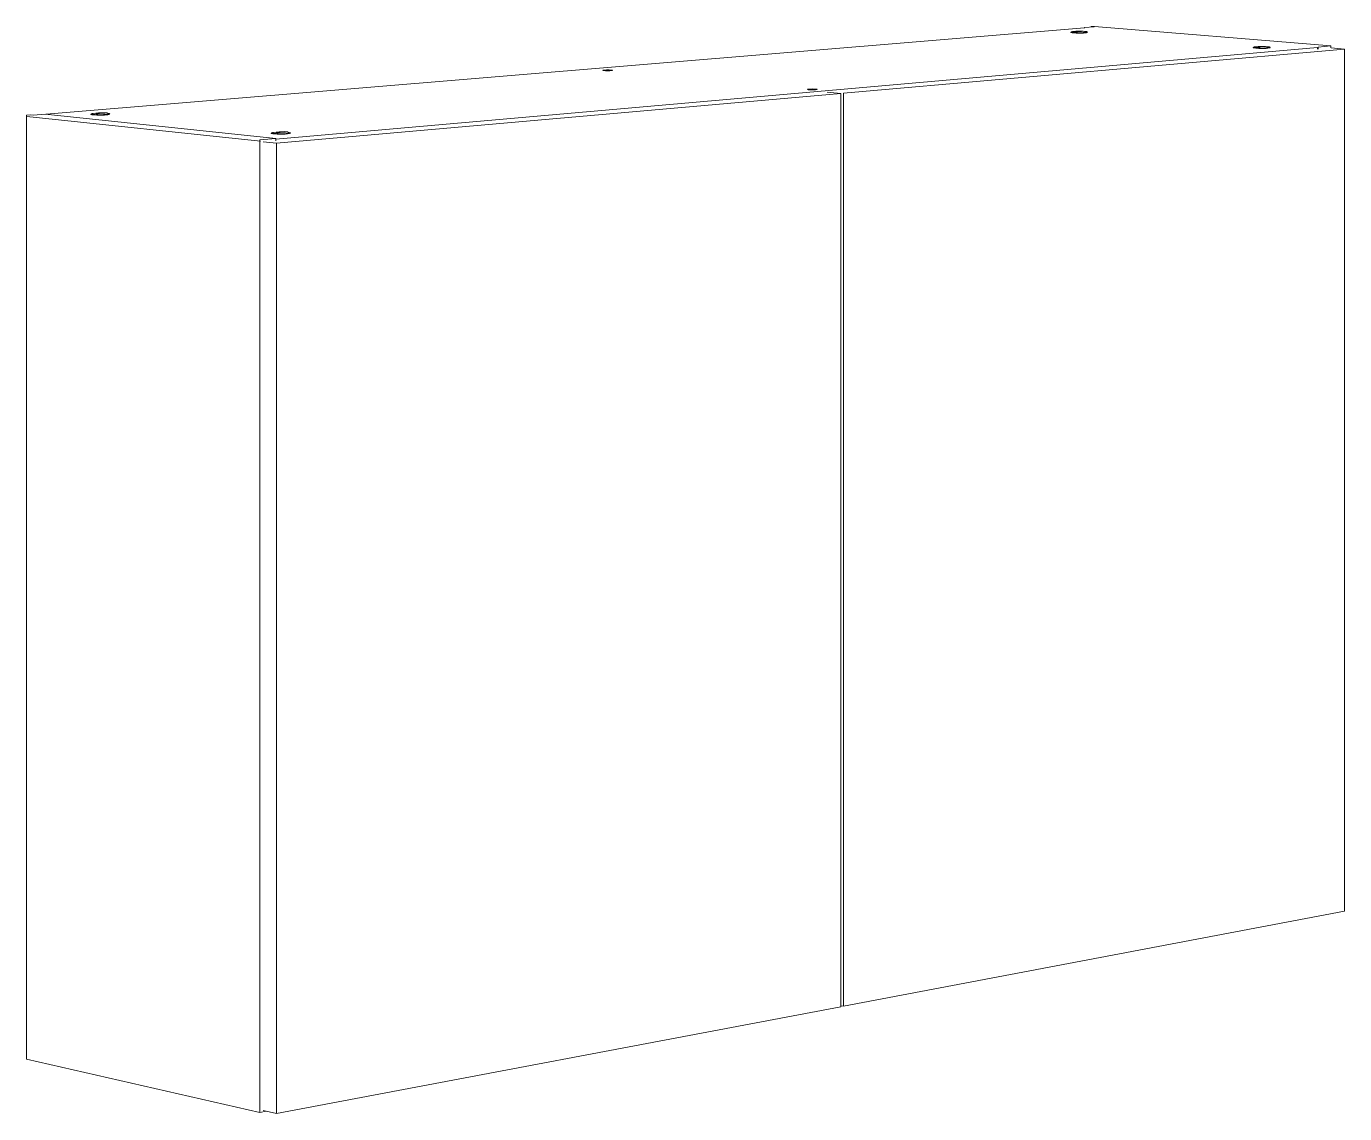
# Model space of a CAD drawing. Header units: metres. Extents: x -0.7 to 8.1, y 0 to 13.3.
# Drawn here: x -0.6911 to -0.5084, y 0.6922 to 0.8429 of the extents above; entities that cross this region are included whole.
import ezdxf

# ---------------------------------------------------------------- set-up
doc = ezdxf.new("R2010")
doc.units = ezdxf.units.M
doc.header["$MEASUREMENT"] = 0
doc.layers.add('PDF2_Geometry_Num_Penna__7', color=7, linetype='Continuous', lineweight=18)

msp = doc.modelspace()

# ---------------------------------------------------------------- linework, layer by layer
at = {"layer": 'PDF2_Geometry_Num_Penna__7', "color": 7, "linetype": 'Continuous', "lineweight": 18, "flags": 128}
for points in [[(-0.54448, 0.84272), (-0.6884, 0.83074)], [(-0.546, 0.84211), (-0.54583, 0.84219)], [(-0.54561, 0.84217), (-0.546, 0.84211)], [(-0.54583, 0.84219), (-0.54561, 0.84217)], [(-0.5445, 0.84274), (-0.54317, 0.84285)], [(-0.5445, 0.84266), (-0.5445, 0.84274)], [(-0.54356, 0.84288), (-0.54312, 0.84292)], [(-0.54317, 0.84285), (-0.54356, 0.84288)], [(-0.54356, 0.84282), (-0.54356, 0.84288)], [(-0.51037, 0.8402), (-0.54312, 0.84292)], [(-0.65654, 0.82729), (-0.51219, 0.83997)], [(-0.50845, 0.83977), (-0.57791, 0.83364)], [(-0.51881, 0.84), (-0.51876, 0.83998), (-0.51875, 0.83996), (-0.5188, 0.83994), (-0.51891, 0.83992), (-0.51907, 0.8399), (-0.51927, 0.83989), (-0.51951, 0.83988), (-0.51977, 0.83987), (-0.52004, 0.83987), (-0.5203, 0.83987), (-0.52054, 0.83988), (-0.52076, 0.8399), (-0.52093, 0.83992), (-0.52105, 0.83994), (-0.52112, 0.83996), (-0.52113, 0.83998), (-0.52108, 0.84)], [(-0.52071, 0.83999), (-0.52055, 0.84007)], [(-0.52031, 0.84005), (-0.52071, 0.83999)], [(-0.52055, 0.84007), (-0.52031, 0.84005)], [(-0.51875, 0.83996), (-0.51875, 0.83997)], [(-0.51219, 0.83997), (-0.51219, 0.83976)], [(-0.51213, 0.83976), (-0.51213, 0.84004), (-0.51037, 0.8402)], [(-0.51037, 0.83992), (-0.51037, 0.8402)], [(-0.50845, 0.83977), (-0.51031, 0.83992)], [(-0.50845, 0.72027), (-0.50845, 0.83977)], [(-0.65648, 0.82671), (-0.57828, 0.83361), (-0.58014, 0.83378)], [(-0.57828, 0.70704), (-0.57828, 0.83361)], [(-0.57791, 0.83364), (-0.57791, 0.70711)], [(-0.69057, 0.83066), (-0.69112, 0.83061)], [(-0.69112, 0.6998), (-0.69112, 0.83061)], [(-0.69104, 0.83044), (-0.65867, 0.827)], [(-0.69019, 0.83062), (-0.69057, 0.83066)], [(-0.68854, 0.83076), (-0.69019, 0.83062)], [(-0.68854, 0.83076), (-0.65654, 0.82737)], [(-0.68197, 0.83067), (-0.68205, 0.83068), (-0.68214, 0.83071), (-0.68217, 0.83073), (-0.68217, 0.83075)], [(-0.68036, 0.83095), (-0.67991, 0.83092)], [(-0.68014, 0.83093), (-0.68036, 0.83095)], [(-0.67991, 0.83092), (-0.68014, 0.83093)], [(-0.68014, 0.8309), (-0.68014, 0.83093)], [(-0.67991, 0.83088), (-0.67991, 0.83092)], [(-0.67956, 0.83075), (-0.67956, 0.83076)], [(-0.65699, 0.82804), (-0.65704, 0.82805), (-0.65714, 0.82808), (-0.65718, 0.8281), (-0.65716, 0.82813), (-0.65706, 0.82816), (-0.65703, 0.82817)], [(-0.65535, 0.82833), (-0.65489, 0.8283)], [(-0.65512, 0.82831), (-0.65535, 0.82833)], [(-0.65489, 0.82826), (-0.65489, 0.8283), (-0.65512, 0.82831)], [(-0.65512, 0.82827), (-0.65512, 0.82831)], [(-0.65452, 0.82812), (-0.65452, 0.82813)], [(-0.65654, 0.82706), (-0.65654, 0.82737), (-0.65876, 0.82718)], [(-0.65876, 0.82718), (-0.65876, 0.69239)], [(-0.65648, 0.69223), (-0.65648, 0.82671), (-0.65832, 0.8269)], [(-0.57828, 0.70718), (-0.57791, 0.70711), (-0.50845, 0.72027)], [(-0.57828, 0.70704), (-0.65648, 0.69223), (-0.65832, 0.69265)], [(-0.65876, 0.69239), (-0.69112, 0.6998)], [(-0.6579, 0.69256), (-0.65876, 0.69239)]]:
    msp.add_lwpolyline(points, dxfattribs=at)
for points in [[(-0.54635, 0.84215), (-0.54635, 0.84214, 0.107445), (-0.5441, 0.84214), (-0.5441, 0.84215), (-0.54416, 0.84217), (-0.54424, 0.84219), (-0.54427, 0.84219, 0.065846), (-0.54618, 0.84219, 0.099585)], [(-0.52109, 0.84002, 0.111051), (-0.51879, 0.84002, 0.194313), (-0.51895, 0.84007), (-0.51897, 0.84007, 0.065426), (-0.5209, 0.84007, 0.097674), (-0.52109, 0.84003)], [(-0.6564, 0.82818), (-0.65644, 0.82819, 0.018912)]]:
    msp.add_lwpolyline(points, format="xyb", close=True, dxfattribs=at)
for points in [[(-0.54561, 0.84217), (-0.54561, 0.84214, 0.016105), (-0.546, 0.84208), (-0.546, 0.84211)], [(-0.54573, 0.84218), (-0.54571, 0.84219, -0.051691), (-0.54498, 0.84225), (-0.54495, 0.84225, -0.010361), (-0.54491, 0.84225)], [(-0.54549, 0.84216, -0.021663), (-0.54554, 0.84216, -0.012059), (-0.54558, 0.84216), (-0.54561, 0.84216)], [(-0.54478, 0.84224, -0.015942), (-0.54474, 0.84223), (-0.54472, 0.84223), (-0.54474, 0.84223, 0.049745), (-0.54547, 0.84217)], [(-0.54631, 0.84213), (-0.54633, 0.84213), (-0.54638, 0.8421), (-0.54638, 0.84208), (-0.54632, 0.84206), (-0.54621, 0.84204), (-0.54605, 0.84202), (-0.54584, 0.84201), (-0.54561, 0.842), (-0.54535, 0.842), (-0.54509, 0.842), (-0.54483, 0.842), (-0.5446, 0.84201), (-0.5444, 0.84202), (-0.54423, 0.84204), (-0.54412, 0.84206), (-0.54406, 0.84208), (-0.54406, 0.84209, -0.147711), (-0.54439, 0.84202, -0.084321), (-0.54639, 0.84209), (-0.54639, 0.84208)], [(-0.51875, 0.83998), (-0.51875, 0.83996), (-0.5188, 0.83994), (-0.51891, 0.83992), (-0.51907, 0.8399, -0.08508), (-0.52113, 0.83997), (-0.52113, 0.83996)], [(-0.52031, 0.84005), (-0.52031, 0.84002, 0.016325), (-0.52071, 0.83996), (-0.52071, 0.83999)], [(-0.52045, 0.84006), (-0.52043, 0.84007, -0.05168), (-0.5197, 0.84013)], [(-0.5202, 0.84004, -0.01516), (-0.52024, 0.84004, -0.012543), (-0.52029, 0.84003), (-0.52031, 0.84003)], [(-0.67956, 0.83077), (-0.67956, 0.83076), (-0.67959, 0.83073), (-0.67969, 0.8307), (-0.67985, 0.83068), (-0.68005, 0.83066, -0.092217), (-0.68217, 0.83073), (-0.68217, 0.83072)], [(-0.67997, 0.83089, 0.00869), (-0.67985, 0.83088, -0.111293), (-0.67961, 0.83082), (-0.67961, 0.83081, -0.085717), (-0.68186, 0.83071), (-0.68201, 0.83074), (-0.6821, 0.83076), (-0.68213, 0.83078, -0.155735), (-0.68189, 0.83085, -0.04671), (-0.68036, 0.83092), (-0.68036, 0.83095)], [(-0.67956, 0.83076), (-0.6796, 0.83073), (-0.67969, 0.83071), (-0.67971, 0.8307, -0.054268), (-0.68189, 0.83066), (-0.68197, 0.83067)], [(-0.68148, 0.83084, 0.001042), (-0.68144, 0.83085, -0.044932), (-0.68053, 0.83092), (-0.6805, 0.83092)], [(-0.68147, 0.83082, 0.014502), (-0.68143, 0.83081, 0.023469), (-0.68139, 0.83081)], [(-0.68025, 0.8309), (-0.68028, 0.8309), (-0.6803, 0.8309, 0.045243), (-0.6812, 0.83082)], [(-0.6805, 0.83087), (-0.6805, 0.83088), (-0.68051, 0.83089), (-0.68051, 0.83091, 0.077955), (-0.68053, 0.83092)], [(-0.68027, 0.83091, 0.005409), (-0.68031, 0.83091, 0.23926), (-0.68035, 0.83089)], [(-0.65452, 0.82815), (-0.65451, 0.82813), (-0.65454, 0.8281), (-0.65464, 0.82807), (-0.65479, 0.82805), (-0.65499, 0.82803, -0.092028), (-0.65718, 0.82811), (-0.65718, 0.82809)], [(-0.65535, 0.82833), (-0.65535, 0.8283, 0.046548), (-0.65687, 0.82823, 0.188887), (-0.65714, 0.82816), (-0.6571, 0.82813), (-0.657, 0.82811), (-0.65684, 0.82808, 0.089176), (-0.65457, 0.82817), (-0.65456, 0.82818, 0.118608), (-0.65483, 0.82825, 0.005225), (-0.65495, 0.82827)], [(-0.65456, 0.82816), (-0.65452, 0.82813), (-0.65455, 0.8281), (-0.65464, 0.82808), (-0.65466, 0.82807, -0.05557), (-0.65688, 0.82803), (-0.65699, 0.82804)], [(-0.65525, 0.82827), (-0.65527, 0.82827, 0.045029), (-0.65618, 0.82819)]]:
    msp.add_lwpolyline(points, format="xyb", dxfattribs=at)
for points in [[(-0.61013, 0.83678), (-0.61, 0.83679), (-0.60993, 0.83681), (-0.60991, 0.83683), (-0.60995, 0.83685), (-0.61005, 0.83686), (-0.61019, 0.83687), (-0.61036, 0.83688), (-0.61056, 0.83688), (-0.61075, 0.83688), (-0.61093, 0.83687), (-0.61108, 0.83686), (-0.61118, 0.83684), (-0.61123, 0.83682), (-0.61122, 0.83681), (-0.61115, 0.83679), (-0.61103, 0.83678), (-0.61087, 0.83677), (-0.61068, 0.83676), (-0.61048, 0.83677), (-0.61029, 0.83677)], [(-0.58175, 0.83413), (-0.58163, 0.83415), (-0.58155, 0.83416), (-0.58154, 0.83418), (-0.58159, 0.8342), (-0.58169, 0.83422), (-0.58184, 0.83423), (-0.58202, 0.83423), (-0.58222, 0.83424), (-0.58242, 0.83423), (-0.5826, 0.83423), (-0.58274, 0.83421), (-0.58284, 0.8342), (-0.58289, 0.83418), (-0.58287, 0.83416), (-0.5828, 0.83414), (-0.58267, 0.83413), (-0.5825, 0.83412), (-0.58231, 0.83411), (-0.58211, 0.83412), (-0.58192, 0.83412)]]:
    msp.add_lwpolyline(points, close=True, dxfattribs=at)
at = {"layer": 'PDF2_Geometry_Num_Penna__7', "color": 7, "linetype": 'Continuous', "lineweight": 18}
for centre, radius, start, end in [((-0.51969, 0.83779), 0.00233, 86.4106, 87.5639), ((-0.65555, 0.82332), 0.00498, 89.6917, 100.2496)]:
    msp.add_arc(centre, radius, start, end, dxfattribs=at)
for points in [[(-0.54569, 0.84218), (-0.54569, 0.84218), (-0.54572, 0.84219), (-0.54571, 0.84219)], [(-0.54547, 0.84217), (-0.54546, 0.84217), (-0.5455, 0.84216), (-0.54549, 0.84216)], [(-0.54495, 0.8422), (-0.54494, 0.84222), (-0.54496, 0.84224), (-0.54498, 0.84225)], [(-0.54491, 0.84225), (-0.5449, 0.84225), (-0.54488, 0.84225), (-0.54486, 0.84224)], [(-0.54486, 0.84224), (-0.54485, 0.84224), (-0.54483, 0.84224), (-0.54482, 0.84224)], [(-0.54482, 0.84224), (-0.5448, 0.84224), (-0.54479, 0.84224), (-0.54478, 0.84224)], [(-0.54478, 0.84224), (-0.54479, 0.84224), (-0.54482, 0.84222), (-0.54481, 0.84222)], [(-0.54474, 0.84224), (-0.54473, 0.84224), (-0.54472, 0.84223), (-0.54472, 0.84223)], [(-0.54471, 0.84223), (-0.5447, 0.84223), (-0.54472, 0.84223), (-0.54472, 0.84223)], [(-0.54472, 0.84223), (-0.54471, 0.84223), (-0.5447, 0.84223), (-0.5447, 0.84223)], [(-0.5447, 0.84223), (-0.54469, 0.84223), (-0.54471, 0.84223), (-0.54471, 0.84223)], [(-0.54422, 0.84218), (-0.54421, 0.84218), (-0.54425, 0.84219), (-0.54424, 0.84219)], [(-0.54415, 0.84217), (-0.54417, 0.84217), (-0.54419, 0.84218), (-0.54422, 0.84218)], [(-0.52017, 0.84004), (-0.52017, 0.84004), (-0.52021, 0.84004), (-0.5202, 0.84004)], [(-0.5197, 0.84013), (-0.5197, 0.84013), (-0.51969, 0.84013), (-0.51968, 0.84013)], [(-0.51967, 0.84008), (-0.51967, 0.8401), (-0.51968, 0.84012), (-0.5197, 0.84013)], [(-0.51968, 0.84013), (-0.51967, 0.84013), (-0.51965, 0.84013), (-0.51964, 0.84013)], [(-0.51964, 0.84013), (-0.51962, 0.84013), (-0.5196, 0.84013), (-0.51959, 0.84013)], [(-0.51954, 0.84012), (-0.51953, 0.84012), (-0.51951, 0.84012), (-0.5195, 0.84012)], [(-0.5195, 0.84012), (-0.51951, 0.84012), (-0.51952, 0.84011), (-0.51953, 0.8401)], [(-0.51945, 0.84012), (-0.51947, 0.84012), (-0.51948, 0.84012), (-0.5195, 0.84012)], [(-0.51945, 0.84012), (-0.51945, 0.84012), (-0.51944, 0.84012), (-0.51943, 0.84012)], [(-0.51943, 0.84011), (-0.51943, 0.84011), (-0.51944, 0.84011), (-0.51945, 0.84011)], [(-0.51942, 0.84011), (-0.51942, 0.84011), (-0.51944, 0.84011), (-0.51945, 0.84011)], [(-0.51943, 0.84012), (-0.51942, 0.84012), (-0.51942, 0.84011), (-0.51941, 0.84011)], [(-0.51941, 0.84011), (-0.51941, 0.84011), (-0.51943, 0.84011), (-0.51942, 0.84011)], [(-0.51893, 0.84006), (-0.51892, 0.84006), (-0.51896, 0.84007), (-0.51895, 0.84007)], [(-0.51885, 0.84005), (-0.51887, 0.84005), (-0.51889, 0.84006), (-0.51893, 0.84006)], [(-0.6815, 0.83083), (-0.68149, 0.83083), (-0.68149, 0.83084), (-0.68148, 0.83084)], [(-0.6815, 0.83082), (-0.6815, 0.83082), (-0.6815, 0.83083), (-0.6815, 0.83083)], [(-0.68149, 0.83082), (-0.68148, 0.83082), (-0.6815, 0.83082), (-0.6815, 0.83082)], [(-0.68147, 0.83082), (-0.68146, 0.83082), (-0.68149, 0.83082), (-0.68149, 0.83082)], [(-0.68134, 0.83081), (-0.68135, 0.83081), (-0.68137, 0.83081), (-0.68139, 0.83081)], [(-0.68128, 0.83081), (-0.6813, 0.83081), (-0.68132, 0.83081), (-0.68134, 0.83081)], [(-0.68123, 0.83082), (-0.68125, 0.83081), (-0.68127, 0.83081), (-0.68128, 0.83081)], [(-0.6812, 0.83082), (-0.68119, 0.83082), (-0.68124, 0.83082), (-0.68123, 0.83082)], [(-0.6805, 0.83092), (-0.68049, 0.83092), (-0.68047, 0.83092), (-0.68045, 0.83092)], [(-0.6804, 0.83092), (-0.68038, 0.83092), (-0.68037, 0.83092), (-0.68035, 0.83092)], [(-0.68035, 0.83092), (-0.68034, 0.83091), (-0.68032, 0.83091), (-0.68031, 0.83091)], [(-0.68027, 0.83091), (-0.68026, 0.83091), (-0.6803, 0.8309), (-0.68029, 0.8309)], [(-0.68026, 0.8309), (-0.68025, 0.8309), (-0.68028, 0.8309), (-0.68029, 0.8309)], [(-0.68027, 0.83091), (-0.68026, 0.83091), (-0.68026, 0.83091), (-0.68025, 0.83091)], [(-0.68024, 0.8309), (-0.68023, 0.8309), (-0.68027, 0.8309), (-0.68026, 0.8309)], [(-0.68025, 0.83091), (-0.68024, 0.83091), (-0.68024, 0.8309), (-0.68024, 0.8309)], [(-0.6796, 0.83079), (-0.6796, 0.83079), (-0.67956, 0.83076), (-0.67956, 0.83076)], [(-0.65649, 0.8282), (-0.65648, 0.8282), (-0.65648, 0.82821), (-0.65647, 0.82821)], [(-0.65647, 0.82819), (-0.65646, 0.82819), (-0.65649, 0.8282), (-0.65649, 0.8282)], [(-0.65649, 0.8282), (-0.65649, 0.8282), (-0.65649, 0.8282), (-0.65649, 0.8282)], [(-0.65645, 0.82819), (-0.65645, 0.82819), (-0.65648, 0.82819), (-0.65647, 0.82819)], [(-0.65647, 0.82821), (-0.65646, 0.82822), (-0.65644, 0.82822), (-0.65643, 0.82822)], [(-0.65637, 0.82818), (-0.65638, 0.82818), (-0.6564, 0.82818), (-0.65641, 0.82818)], [(-0.65626, 0.82818), (-0.65628, 0.82818), (-0.6563, 0.82818), (-0.65632, 0.82818)], [(-0.65621, 0.82819), (-0.65623, 0.82819), (-0.65625, 0.82819), (-0.65626, 0.82818)], [(-0.65618, 0.82819), (-0.65617, 0.82819), (-0.6562, 0.82819), (-0.65621, 0.82819)], [(-0.65544, 0.8283), (-0.65542, 0.8283), (-0.6554, 0.8283), (-0.65538, 0.8283)], [(-0.65538, 0.8283), (-0.65537, 0.82829), (-0.65535, 0.82829), (-0.65533, 0.82829)], [(-0.65533, 0.82829), (-0.65532, 0.82829), (-0.65531, 0.82829), (-0.65529, 0.82829)], [(-0.65529, 0.82829), (-0.65531, 0.82829), (-0.65532, 0.82828), (-0.65533, 0.82827)], [(-0.65525, 0.82828), (-0.65526, 0.82829), (-0.65528, 0.82829), (-0.65529, 0.82829)], [(-0.65525, 0.82828), (-0.65524, 0.82828), (-0.65528, 0.82827), (-0.65527, 0.82827)], [(-0.65523, 0.82827), (-0.65524, 0.82827), (-0.65526, 0.82827), (-0.65527, 0.82827)], [(-0.65523, 0.82827), (-0.65523, 0.82827), (-0.65526, 0.82827), (-0.65525, 0.82827)], [(-0.65525, 0.82828), (-0.65524, 0.82828), (-0.65523, 0.82828), (-0.65523, 0.82828)], [(-0.65521, 0.82828), (-0.65521, 0.82828), (-0.65524, 0.82827), (-0.65523, 0.82827)], [(-0.65523, 0.82828), (-0.65522, 0.82828), (-0.65522, 0.82828), (-0.65521, 0.82828)]]:
    msp.add_open_spline(points, degree=3, dxfattribs=at)

doc.saveas('drawing.dxf')
